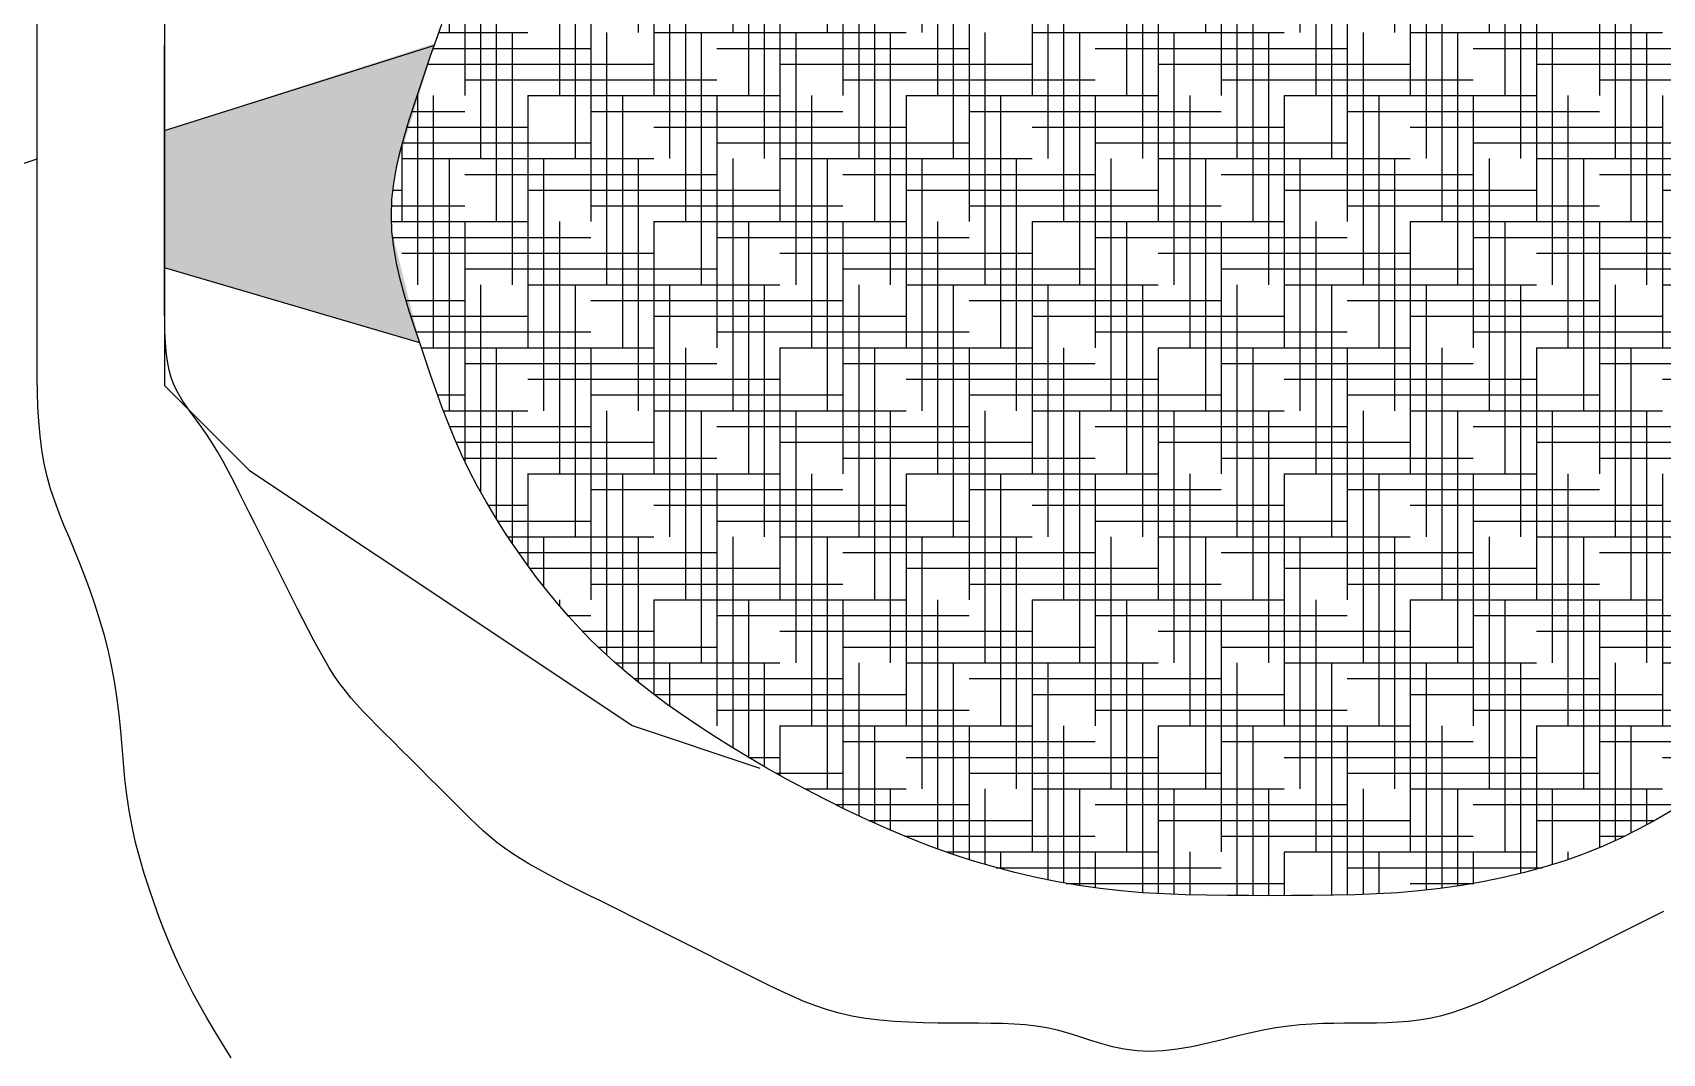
# Model space of a CAD drawing. Extents: x 149.99 to 151.61, y 225.23 to 227.19.
# Drawn here: x 150.63 to 151.276, y 225.694 to 226.099 of the extents above; entities that cross this region are included whole.
import ezdxf

# ---------------------------------------------------------------- set-up
doc = ezdxf.new("R2010")
doc.units = 0
doc.header["$MEASUREMENT"] = 0
doc.layers.get('0').update_dxf_attribs({"linetype": 'CONTINUOUS'})

msp = doc.modelspace()

# ---------------------------------------------------------------- linework, layer by layer
for p, q in [((150.86996, 226.19892), (150.86996, 226.09892)), ((150.90746, 226.19892), (150.90746, 226.09892)), ((150.94496, 226.19892), (150.94496, 226.09892)), ((150.98246, 226.19892), (150.98246, 226.09892)), ((151.09496, 226.19892), (151.09496, 226.09892)), ((151.13246, 226.19892), (151.13246, 226.09892)), ((151.16996, 226.19892), (151.16996, 226.09892)), ((151.20746, 226.19892), (151.20746, 226.09892)), ((150.83871, 226.17392), (150.83871, 226.07392)), ((150.87621, 226.17392), (150.87621, 226.07392)), ((150.91371, 226.17392), (150.91371, 226.07392)), ((150.95121, 226.17392), (150.95121, 226.07392)), ((150.98871, 226.17392), (150.98871, 226.07392)), ((151.02621, 226.17392), (151.02621, 226.07392)), ((151.06371, 226.17392), (151.06371, 226.07392)), ((151.10121, 226.17392), (151.10121, 226.07392)), ((151.13871, 226.17392), (151.13871, 226.07392)), ((151.17621, 226.17392), (151.17621, 226.07392)), ((151.21371, 226.17392), (151.21371, 226.07392)), ((151.25121, 226.17392), (151.25121, 226.07392)), ((150.84496, 226.14892), (150.84496, 226.04892)), ((150.88246, 226.14892), (150.88246, 226.04892)), ((150.91996, 226.14892), (150.91996, 226.04892)), ((150.95746, 226.14892), (150.95746, 226.04892)), ((150.99496, 226.14892), (150.99496, 226.04892)), ((151.03246, 226.14892), (151.03246, 226.04892)), ((151.06996, 226.14892), (151.06996, 226.04892)), ((151.10746, 226.14892), (151.10746, 226.04892)), ((151.14496, 226.14892), (151.14496, 226.04892)), ((151.18246, 226.14892), (151.18246, 226.04892)), ((151.21996, 226.14892), (151.21996, 226.04892)), ((151.25746, 226.14892), (151.25746, 226.04892)), ((150.80746, 226.13599), (150.80746, 226.04892)), ((150.80121, 226.12385), (150.80121, 226.07392)), ((150.81371, 226.12392), (150.81371, 226.02392)), ((150.85121, 226.12392), (150.85121, 226.02392)), ((150.88871, 226.12392), (150.88871, 226.02392)), ((150.92621, 226.12392), (150.92621, 226.02392)), ((150.96371, 226.12392), (150.96371, 226.02392)), ((151.00121, 226.12392), (151.00121, 226.02392)), ((151.03871, 226.12392), (151.03871, 226.02392)), ((151.07621, 226.12392), (151.07621, 226.02392)), ((151.11371, 226.12392), (151.11371, 226.02392)), ((151.15121, 226.12392), (151.15121, 226.02392)), ((151.18871, 226.12392), (151.18871, 226.02392)), ((151.22621, 226.12392), (151.22621, 226.02392)), ((151.26371, 226.12392), (151.26371, 226.02392)), ((150.68213, 226.11072), (150.68213, 225.95894)), ((150.79496, 226.1096), (150.79496, 226.09892)), ((150.63154, 226.09385), (150.63155, 226.09807)), ((150.63155, 226.09807), (150.63158, 226.10233)), ((150.78979, 226.09596), (150.7921, 226.10228)), ((150.79087, 226.09892), (150.82621, 226.09892)), ((150.81996, 226.09892), (150.81996, 225.99892)), ((150.85746, 226.09892), (150.85746, 225.99892)), ((150.87621, 226.09892), (150.97621, 226.09892)), ((150.89496, 226.09892), (150.89496, 225.99892)), ((150.93246, 226.09892), (150.93246, 225.99892)), ((150.96996, 226.09892), (150.96996, 225.99892)), ((151.00746, 226.09892), (151.00746, 225.99892)), ((151.02621, 226.09892), (151.12621, 226.09892)), ((151.04496, 226.09892), (151.04496, 225.99892)), ((151.08246, 226.09892), (151.08246, 225.99892)), ((151.11996, 226.09892), (151.11996, 225.99892)), ((151.15746, 226.09892), (151.15746, 225.99892)), ((151.17621, 226.09892), (151.27621, 226.09892)), ((151.19496, 226.09892), (151.19496, 225.99892)), ((151.23246, 226.09892), (151.23246, 225.99892)), ((151.26996, 226.09892), (151.26996, 225.99892)), ((150.63154, 226.08964), (150.63154, 226.09385)), ((150.68213, 226.06012), (150.78894, 226.09385)), ((150.68213, 226.08197), (150.68213, 226.09385)), ((150.78758, 226.08964), (150.78979, 226.09596)), ((150.78864, 226.09267), (150.85121, 226.09267)), ((150.90121, 226.09267), (151.00121, 226.09267)), ((151.05121, 226.09267), (151.15121, 226.09267)), ((151.20121, 226.09267), (151.30121, 226.09267)), ((150.63154, 226.08546), (150.63154, 226.08964)), ((150.63154, 226.08135), (150.63154, 226.08546)), ((150.78543, 226.08331), (150.78758, 226.08964)), ((150.78649, 226.08642), (150.87621, 226.08642)), ((150.92621, 226.08642), (151.02621, 226.08642)), ((151.07621, 226.08642), (151.17621, 226.08642)), ((151.22621, 226.08642), (151.32621, 226.08642)), ((150.63154, 226.07734), (150.63154, 226.08135)), ((150.68213, 226.0715), (150.68213, 226.08197)), ((150.78332, 226.07699), (150.78543, 226.08331)), ((150.80121, 226.08017), (150.90121, 226.08017)), ((150.95121, 226.08017), (151.05121, 226.08017)), ((151.10121, 226.08017), (151.20121, 226.08017)), ((151.25121, 226.08017), (151.35121, 226.08017)), ((150.63154, 226.07346), (150.63154, 226.07734)), ((150.63154, 226.06974), (150.63154, 226.07346)), ((150.68213, 226.06228), (150.68213, 226.0715)), ((150.78122, 226.07066), (150.78332, 226.07699)), ((150.78246, 226.07438), (150.78246, 225.99892)), ((150.78871, 226.07392), (150.78871, 225.97392)), ((150.82621, 226.07392), (150.82621, 225.97392)), ((150.82621, 226.07392), (150.92621, 226.07392)), ((150.86371, 226.07392), (150.86371, 225.97392)), ((150.90121, 226.07392), (150.90121, 225.97392)), ((150.93871, 226.07392), (150.93871, 225.97392)), ((150.97621, 226.07392), (150.97621, 225.97392)), ((150.97621, 226.07392), (151.07621, 226.07392)), ((151.01371, 226.07392), (151.01371, 225.97392)), ((151.05121, 226.07392), (151.05121, 225.97392)), ((151.08871, 226.07392), (151.08871, 225.97392)), ((151.12621, 226.07392), (151.12621, 225.97392)), ((151.12621, 226.07392), (151.22621, 226.07392)), ((151.16371, 226.07392), (151.16371, 225.97392)), ((151.20121, 226.07392), (151.20121, 225.97392)), ((151.23871, 226.07392), (151.23871, 225.97392)), ((151.27621, 226.07392), (151.27621, 225.97392)), ((150.63154, 226.06622), (150.63154, 226.06974)), ((150.63154, 226.06293), (150.63154, 226.06622)), ((150.77919, 226.06434), (150.78122, 226.07066)), ((150.78026, 226.06767), (150.80121, 226.06767)), ((150.85121, 226.06767), (150.95121, 226.06767)), ((151.00121, 226.06767), (151.10121, 226.06767)), ((151.15121, 226.06767), (151.25121, 226.06767)), ((150.63154, 226.05989), (150.63154, 226.06293)), ((150.63154, 226.05705), (150.63154, 226.05989)), ((150.68213, 226.05415), (150.68213, 226.06228)), ((150.68213, 226.00561), (150.68213, 226.06012)), ((150.77729, 226.05802), (150.77919, 226.06434)), ((150.77832, 226.06142), (150.82621, 226.06142)), ((150.87621, 226.06142), (150.97621, 226.06142)), ((151.02621, 226.06142), (151.12621, 226.06142)), ((151.17621, 226.06142), (151.27621, 226.06142)), ((150.63154, 226.05434), (150.63154, 226.05705)), ((150.63154, 226.05169), (150.63154, 226.05434)), ((150.68213, 226.04694), (150.68213, 226.05415)), ((150.77559, 226.05169), (150.77729, 226.05802)), ((150.77621, 226.05398), (150.77621, 226.02392)), ((150.77653, 226.05517), (150.85121, 226.05517)), ((150.90121, 226.05517), (151.00121, 226.05517)), ((151.05121, 226.05517), (151.15121, 226.05517)), ((151.20121, 226.05517), (151.30121, 226.05517)), ((150.62485, 226.04664), (150.63154, 226.04888)), ((150.63154, 226.04904), (150.63154, 226.05169)), ((150.63154, 226.04633), (150.63154, 226.04904)), ((150.63154, 226.04349), (150.63154, 226.04633)), ((150.68213, 226.04049), (150.68213, 226.04694)), ((150.77304, 226.03904), (150.77415, 226.04537)), ((150.77415, 226.04537), (150.77559, 226.05169)), ((150.77621, 226.04892), (150.87621, 226.04892)), ((150.79496, 226.04892), (150.79496, 225.94892)), ((150.83246, 226.04892), (150.83246, 225.94892)), ((150.86996, 226.04892), (150.86996, 225.94892)), ((150.90746, 226.04892), (150.90746, 225.94892)), ((150.92621, 226.04892), (151.02621, 226.04892)), ((150.94496, 226.04892), (150.94496, 225.94892)), ((150.98246, 226.04892), (150.98246, 225.94892)), ((151.01996, 226.04892), (151.01996, 225.94892)), ((151.05746, 226.04892), (151.05746, 225.94892)), ((151.07621, 226.04892), (151.17621, 226.04892)), ((151.09496, 226.04892), (151.09496, 225.94892)), ((151.13246, 226.04892), (151.13246, 225.94892)), ((151.16996, 226.04892), (151.16996, 225.94892)), ((151.20746, 226.04892), (151.20746, 225.94892)), ((151.22621, 226.04892), (151.32621, 226.04892)), ((151.24496, 226.04892), (151.24496, 225.94892)), ((150.63154, 226.04045), (150.63154, 226.04349)), ((150.63154, 226.03716), (150.63154, 226.04045)), ((150.68213, 226.03463), (150.68213, 226.04049)), ((150.77233, 226.03272), (150.77304, 226.03904)), ((150.80121, 226.04267), (150.90121, 226.04267)), ((150.95121, 226.04267), (151.05121, 226.04267)), ((151.10121, 226.04267), (151.20121, 226.04267)), ((151.25121, 226.04267), (151.35121, 226.04267)), ((150.63154, 226.03364), (150.63154, 226.03716)), ((150.63154, 226.02992), (150.63154, 226.03364)), ((150.68213, 226.0292), (150.68213, 226.03463)), ((150.77208, 226.02639), (150.77233, 226.03272)), ((150.77275, 226.03642), (150.77621, 226.03642)), ((150.82621, 226.03642), (150.92621, 226.03642)), ((150.97621, 226.03642), (151.07621, 226.03642)), ((151.12621, 226.03642), (151.22621, 226.03642)), ((151.27621, 226.03642), (151.37621, 226.03642)), ((150.63154, 226.02604), (150.63154, 226.02992)), ((150.63154, 226.02203), (150.63154, 226.02604)), ((150.68213, 226.02406), (150.68213, 226.0292)), ((150.77233, 226.02007), (150.77208, 226.02639)), ((150.77223, 226.03017), (150.80121, 226.03017)), ((150.85121, 226.03017), (150.95121, 226.03017)), ((151.00121, 226.03017), (151.10121, 226.03017)), ((151.15121, 226.03017), (151.25121, 226.03017)), ((150.63154, 226.01792), (150.63154, 226.02203)), ((150.68213, 226.01915), (150.68213, 226.02406)), ((150.77218, 226.02392), (150.82621, 226.02392)), ((150.77304, 226.01375), (150.77233, 226.02007)), ((150.80121, 226.02392), (150.80121, 225.92894)), ((150.83871, 226.02392), (150.83871, 225.92392)), ((150.87621, 226.02392), (150.87621, 225.92392)), ((150.87621, 226.02392), (150.97621, 226.02392)), ((150.91371, 226.02392), (150.91371, 225.92392)), ((150.95121, 226.02392), (150.95121, 225.92392)), ((150.98871, 226.02392), (150.98871, 225.92392)), ((151.02621, 226.02392), (151.02621, 225.92392)), ((151.02621, 226.02392), (151.12621, 226.02392)), ((151.06371, 226.02392), (151.06371, 225.92392)), ((151.10121, 226.02392), (151.10121, 225.92392)), ((151.13871, 226.02392), (151.13871, 225.92392)), ((151.17621, 226.02392), (151.17621, 225.92392)), ((151.17621, 226.02392), (151.27621, 226.02392)), ((151.21371, 226.02392), (151.21371, 225.92392)), ((151.25121, 226.02392), (151.25121, 225.92392)), ((150.63154, 226.01374), (150.63154, 226.01792)), ((150.63154, 226.00953), (150.63154, 226.01374)), ((150.68213, 226.01443), (150.68213, 226.01915)), ((150.68213, 226.00988), (150.68213, 226.01443)), ((150.7726, 226.01767), (150.85121, 226.01767)), ((150.77415, 226.00742), (150.77304, 226.01375)), ((150.90121, 226.01767), (151.00121, 226.01767)), ((151.05121, 226.01767), (151.15121, 226.01767)), ((151.20121, 226.01767), (151.30121, 226.01767)), ((150.63154, 226.00531), (150.63154, 226.00953)), ((150.68213, 226.00546), (150.68213, 226.00988)), ((150.77559, 226.0011), (150.77415, 226.00742)), ((150.77621, 226.01142), (150.87621, 226.01142)), ((150.92621, 226.01142), (151.02621, 226.01142)), ((151.07621, 226.01142), (151.17621, 226.01142)), ((151.22621, 226.01142), (151.32621, 226.01142)), ((150.63154, 226.00105), (150.63154, 226.00531)), ((150.63154, 225.99673), (150.63154, 226.00105)), ((150.78332, 225.9758), (150.68213, 226.00561)), ((150.68213, 226.00561), (150.68213, 226.00561)), ((150.68213, 226.00114), (150.68213, 226.00546)), ((150.68213, 225.99689), (150.68213, 226.00114)), ((150.77729, 225.99477), (150.77559, 226.0011)), ((150.80121, 226.00517), (150.90121, 226.00517)), ((150.95121, 226.00517), (151.05121, 226.00517)), ((151.10121, 226.00517), (151.20121, 226.00517)), ((151.25121, 226.00517), (151.35121, 226.00517)), ((150.63154, 225.99231), (150.63154, 225.99673)), ((150.68213, 225.99267), (150.68213, 225.99689)), ((150.77618, 225.99892), (150.77621, 225.99892)), ((150.77919, 225.98845), (150.77729, 225.99477)), ((150.80746, 225.99892), (150.80746, 225.9168)), ((150.82621, 225.99892), (150.92621, 225.99892)), ((150.84496, 225.99892), (150.84496, 225.89892)), ((150.88246, 225.99892), (150.88246, 225.89892)), ((150.91996, 225.99892), (150.91996, 225.89892)), ((150.95746, 225.99892), (150.95746, 225.89892)), ((150.97621, 225.99892), (151.07621, 225.99892)), ((150.99496, 225.99892), (150.99496, 225.89892)), ((151.03246, 225.99892), (151.03246, 225.89892)), ((151.06996, 225.99892), (151.06996, 225.89892)), ((151.10746, 225.99892), (151.10746, 225.89892)), ((151.12621, 225.99892), (151.22621, 225.99892)), ((151.14496, 225.99892), (151.14496, 225.89892)), ((151.18246, 225.99892), (151.18246, 225.89892)), ((151.21996, 225.99892), (151.21996, 225.89892)), ((151.25746, 225.99892), (151.25746, 225.89892)), ((151.27621, 225.99892), (151.37621, 225.99892)), ((150.63154, 225.98776), (150.63154, 225.99231)), ((150.63154, 225.98305), (150.63154, 225.98776)), ((150.68214, 225.98845), (150.68213, 225.99267)), ((150.68218, 225.98428), (150.68214, 225.98845)), ((150.77793, 225.99267), (150.80121, 225.99267)), ((150.78122, 225.98212), (150.77919, 225.98845)), ((150.85121, 225.99267), (150.95121, 225.99267)), ((151.00121, 225.99267), (151.10121, 225.99267)), ((151.15121, 225.99267), (151.25121, 225.99267)), ((150.63154, 225.97813), (150.63154, 225.98305)), ((150.68228, 225.98016), (150.68218, 225.98428)), ((150.77985, 225.98642), (150.82621, 225.98642)), ((150.78332, 225.9758), (150.78122, 225.98212)), ((150.87621, 225.98642), (150.97621, 225.98642)), ((151.02621, 225.98642), (151.12621, 225.98642)), ((151.17621, 225.98642), (151.27621, 225.98642)), ((150.63154, 225.97299), (150.63154, 225.97813)), ((150.68249, 225.97615), (150.68228, 225.98016)), ((150.68282, 225.97227), (150.68249, 225.97615)), ((150.78187, 225.98017), (150.85121, 225.98017)), ((150.78543, 225.96948), (150.78332, 225.9758)), ((150.90121, 225.98017), (151.00121, 225.98017)), ((151.05121, 225.98017), (151.15121, 225.98017)), ((151.20121, 225.98017), (151.30121, 225.98017)), ((150.63155, 225.9676), (150.63154, 225.97299)), ((150.68332, 225.96855), (150.68282, 225.97227)), ((150.68402, 225.96504), (150.68332, 225.96855)), ((150.78395, 225.97392), (150.87621, 225.97392)), ((150.78758, 225.96315), (150.78543, 225.96948)), ((150.81371, 225.97392), (150.81371, 225.90609)), ((150.85121, 225.97392), (150.85121, 225.87392)), ((150.88871, 225.97392), (150.88871, 225.87392)), ((150.92621, 225.97392), (150.92621, 225.87392)), ((150.92621, 225.97392), (151.02621, 225.97392)), ((150.96371, 225.97392), (150.96371, 225.87392)), ((151.00121, 225.97392), (151.00121, 225.87392)), ((151.03871, 225.97392), (151.03871, 225.87392)), ((151.07621, 225.97392), (151.07621, 225.87392)), ((151.07621, 225.97392), (151.17621, 225.97392)), ((151.11371, 225.97392), (151.11371, 225.87392)), ((151.15121, 225.97392), (151.15121, 225.87392)), ((151.18871, 225.97392), (151.18871, 225.87392)), ((151.22621, 225.97392), (151.22621, 225.87392)), ((151.22621, 225.97392), (151.32621, 225.97392)), ((151.26371, 225.97392), (151.26371, 225.87392)), ((150.63158, 225.96201), (150.63155, 225.9676)), ((150.63169, 225.95629), (150.63158, 225.96201)), ((150.68494, 225.96175), (150.68402, 225.96504)), ((150.68612, 225.95871), (150.68494, 225.96175)), ((150.78979, 225.95683), (150.78758, 225.96315)), ((150.80121, 225.96767), (150.90121, 225.96767)), ((150.82621, 225.96142), (150.92621, 225.96142)), ((150.95121, 225.96767), (151.05121, 225.96767)), ((150.97621, 225.96142), (151.07621, 225.96142)), ((151.10121, 225.96767), (151.20121, 225.96767)), ((151.12621, 225.96142), (151.22621, 225.96142)), ((151.25121, 225.96767), (151.35121, 225.96767)), ((151.27621, 225.96142), (151.37621, 225.96142)), ((150.63189, 225.9505), (150.63169, 225.95629)), ((150.68213, 225.95894), (150.71586, 225.92521)), ((150.68754, 225.95586), (150.68612, 225.95871)), ((150.68914, 225.95315), (150.68754, 225.95586)), ((150.7921, 225.9505), (150.78979, 225.95683)), ((150.7904, 225.95517), (150.80121, 225.95517)), ((150.85121, 225.95517), (150.95121, 225.95517)), ((151.00121, 225.95517), (151.10121, 225.95517)), ((151.15121, 225.95517), (151.25121, 225.95517)), ((150.63223, 225.94472), (150.63189, 225.9505)), ((150.69092, 225.9505), (150.68914, 225.95315)), ((150.69282, 225.94786), (150.69092, 225.9505)), ((150.79455, 225.94418), (150.7921, 225.9505)), ((150.79272, 225.94892), (150.82621, 225.94892)), ((150.81996, 225.94892), (150.81996, 225.89645)), ((150.85746, 225.94892), (150.85746, 225.85205)), ((150.87621, 225.94892), (150.97621, 225.94892)), ((150.89496, 225.94892), (150.89496, 225.84892)), ((150.93246, 225.94892), (150.93246, 225.84892)), ((150.96996, 225.94892), (150.96996, 225.84892)), ((151.00746, 225.94892), (151.00746, 225.84892)), ((151.02621, 225.94892), (151.12621, 225.94892)), ((151.04496, 225.94892), (151.04496, 225.84892)), ((151.08246, 225.94892), (151.08246, 225.84892)), ((151.11996, 225.94892), (151.11996, 225.84892)), ((151.15746, 225.94892), (151.15746, 225.84892)), ((151.17621, 225.94892), (151.27621, 225.94892)), ((151.19496, 225.94892), (151.19496, 225.84892)), ((151.23246, 225.94892), (151.23246, 225.84892)), ((151.26996, 225.94892), (151.26996, 225.84892)), ((150.63273, 225.939), (150.63223, 225.94472)), ((150.69483, 225.94515), (150.69282, 225.94786)), ((150.6969, 225.9423), (150.69483, 225.94515)), ((150.699, 225.93926), (150.6969, 225.9423)), ((150.79716, 225.93786), (150.79455, 225.94418)), ((150.79517, 225.94267), (150.85121, 225.94267)), ((150.90121, 225.94267), (151.00121, 225.94267)), ((151.05121, 225.94267), (151.15121, 225.94267)), ((151.20121, 225.94267), (151.30121, 225.94267)), ((150.63342, 225.93341), (150.63273, 225.939)), ((150.70111, 225.93597), (150.699, 225.93926)), ((150.70321, 225.93245), (150.70111, 225.93597)), ((150.79996, 225.93153), (150.79716, 225.93786)), ((150.79779, 225.93642), (150.87621, 225.93642)), ((150.92621, 225.93642), (151.02621, 225.93642)), ((151.07621, 225.93642), (151.17621, 225.93642)), ((151.22621, 225.93642), (151.32621, 225.93642)), ((150.63435, 225.92802), (150.63342, 225.93341)), ((150.70532, 225.92874), (150.70321, 225.93245)), ((150.803, 225.92521), (150.79996, 225.93153)), ((150.80121, 225.93017), (150.90121, 225.93017)), ((150.95121, 225.93017), (151.05121, 225.93017)), ((151.10121, 225.93017), (151.20121, 225.93017)), ((151.25121, 225.93017), (151.35121, 225.93017)), ((150.63553, 225.92287), (150.63435, 225.92802)), ((150.63694, 225.91792), (150.63553, 225.92287)), ((150.70743, 225.92486), (150.70532, 225.92874)), ((150.70954, 225.92084), (150.70743, 225.92486)), ((150.71586, 225.92521), (150.76646, 225.89148)), ((150.80628, 225.91889), (150.803, 225.92521)), ((150.82621, 225.92392), (150.82621, 225.88753)), ((150.82621, 225.92392), (150.92621, 225.92392)), ((150.86371, 225.92392), (150.86371, 225.84649)), ((150.90121, 225.92392), (150.90121, 225.82392)), ((150.93871, 225.92392), (150.93871, 225.82392)), ((150.97621, 225.92392), (150.97621, 225.82392)), ((150.97621, 225.92392), (151.07621, 225.92392)), ((151.01371, 225.92392), (151.01371, 225.82392)), ((151.05121, 225.92392), (151.05121, 225.82392)), ((151.08871, 225.92392), (151.08871, 225.82392)), ((151.12621, 225.92392), (151.12621, 225.82392)), ((151.12621, 225.92392), (151.22621, 225.92392)), ((151.16371, 225.92392), (151.16371, 225.82392)), ((151.20121, 225.92392), (151.20121, 225.82392)), ((151.23871, 225.92392), (151.23871, 225.82392)), ((151.27621, 225.92392), (151.27621, 225.82392)), ((150.63855, 225.9131), (150.63694, 225.91792)), ((150.71165, 225.91673), (150.70954, 225.92084)), ((150.71375, 225.91255), (150.71165, 225.91673)), ((150.8098, 225.9126), (150.80628, 225.91889)), ((150.85121, 225.91767), (150.95121, 225.91767)), ((151.00121, 225.91767), (151.10121, 225.91767)), ((151.15121, 225.91767), (151.25121, 225.91767)), ((150.64032, 225.90834), (150.63855, 225.9131)), ((150.71586, 225.90834), (150.71375, 225.91255)), ((150.81352, 225.90638), (150.8098, 225.9126)), ((150.81051, 225.91142), (150.82621, 225.91142)), ((150.87621, 225.91142), (150.97621, 225.91142)), ((151.02621, 225.91142), (151.12621, 225.91142)), ((151.17621, 225.91142), (151.27621, 225.91142)), ((150.64223, 225.90359), (150.64032, 225.90834)), ((150.64423, 225.89877), (150.64223, 225.90359)), ((150.71797, 225.90413), (150.71586, 225.90834)), ((150.72008, 225.89991), (150.71797, 225.90413)), ((150.8174, 225.90026), (150.81352, 225.90638)), ((150.81429, 225.90517), (150.85121, 225.90517)), ((150.90121, 225.90517), (151.00121, 225.90517)), ((151.05121, 225.90517), (151.15121, 225.90517)), ((151.20121, 225.90517), (151.30121, 225.90517)), ((150.6463, 225.89382), (150.64423, 225.89877)), ((150.72219, 225.89569), (150.72008, 225.89991)), ((150.82141, 225.89427), (150.8174, 225.90026)), ((150.8183, 225.89892), (150.87621, 225.89892)), ((150.83246, 225.89892), (150.83246, 225.87929)), ((150.86996, 225.89892), (150.86996, 225.84129)), ((150.90746, 225.89892), (150.90746, 225.8152)), ((150.92621, 225.89892), (151.02621, 225.89892)), ((150.94496, 225.89892), (150.94496, 225.79892)), ((150.98246, 225.89892), (150.98246, 225.79892)), ((151.01996, 225.89892), (151.01996, 225.79892)), ((151.05746, 225.89892), (151.05746, 225.79892)), ((151.07621, 225.89892), (151.17621, 225.89892)), ((151.09496, 225.89892), (151.09496, 225.79892)), ((151.13246, 225.89892), (151.13246, 225.79892)), ((151.16996, 225.89892), (151.16996, 225.79892)), ((151.20746, 225.89892), (151.20746, 225.79892)), ((151.22621, 225.89892), (151.32621, 225.89892)), ((151.24496, 225.89892), (151.24496, 225.79892)), ((150.6484, 225.88867), (150.6463, 225.89382)), ((150.7243, 225.89148), (150.72219, 225.89569)), ((150.7264, 225.88726), (150.7243, 225.89148)), ((150.76646, 225.89148), (150.81705, 225.85775)), ((150.82553, 225.88845), (150.82141, 225.89427)), ((150.82255, 225.89267), (150.90121, 225.89267)), ((150.95121, 225.89267), (151.05121, 225.89267)), ((151.10121, 225.89267), (151.20121, 225.89267)), ((151.25121, 225.89267), (151.35121, 225.89267)), ((150.65051, 225.88327), (150.6484, 225.88867)), ((150.72851, 225.88305), (150.7264, 225.88726)), ((150.8297, 225.88282), (150.82553, 225.88845)), ((150.82703, 225.88642), (150.92621, 225.88642)), ((150.97621, 225.88642), (151.07621, 225.88642)), ((151.12621, 225.88642), (151.22621, 225.88642)), ((150.65258, 225.87764), (150.65051, 225.88327)), ((150.65458, 225.87182), (150.65258, 225.87764)), ((150.73062, 225.87883), (150.72851, 225.88305)), ((150.73273, 225.87461), (150.73062, 225.87883)), ((150.83391, 225.87742), (150.8297, 225.88282)), ((150.83814, 225.87228), (150.83391, 225.87742)), ((150.85121, 225.88017), (150.95121, 225.88017)), ((151.00121, 225.88017), (151.10121, 225.88017)), ((151.15121, 225.88017), (151.25121, 225.88017)), ((150.65649, 225.86583), (150.65458, 225.87182)), ((150.73484, 225.8704), (150.73273, 225.87461)), ((150.84239, 225.86737), (150.83814, 225.87228)), ((150.83871, 225.87392), (150.83871, 225.87162)), ((150.87621, 225.87392), (150.87621, 225.83641)), ((150.87621, 225.87392), (150.97621, 225.87392)), ((150.91371, 225.87392), (150.91371, 225.81143)), ((150.95121, 225.87392), (150.95121, 225.79119)), ((150.98871, 225.87392), (150.98871, 225.77515)), ((151.02621, 225.87392), (151.02621, 225.77392)), ((151.02621, 225.87392), (151.12621, 225.87392)), ((151.06371, 225.87392), (151.06371, 225.77392)), ((151.10121, 225.87392), (151.10121, 225.77392)), ((151.13871, 225.87392), (151.13871, 225.77392)), ((151.17621, 225.87392), (151.17621, 225.77392)), ((151.17621, 225.87392), (151.27621, 225.87392)), ((151.21371, 225.87392), (151.21371, 225.77392)), ((151.25121, 225.87392), (151.25121, 225.77563)), ((150.65826, 225.85971), (150.65649, 225.86583)), ((150.73694, 225.86622), (150.73484, 225.8704)), ((150.73905, 225.86211), (150.73694, 225.86622)), ((150.84213, 225.86767), (150.85121, 225.86767)), ((150.84671, 225.86265), (150.84239, 225.86737)), ((150.90121, 225.86767), (151.00121, 225.86767)), ((151.05121, 225.86767), (151.15121, 225.86767)), ((151.20121, 225.86767), (151.30121, 225.86767)), ((150.65987, 225.85349), (150.65826, 225.85971)), ((150.74116, 225.8581), (150.73905, 225.86211)), ((150.74327, 225.85422), (150.74116, 225.8581)), ((150.85113, 225.8581), (150.84671, 225.86265)), ((150.84791, 225.86142), (150.87621, 225.86142)), ((150.85568, 225.85368), (150.85113, 225.8581)), ((150.92621, 225.86142), (151.02621, 225.86142)), ((151.07621, 225.86142), (151.17621, 225.86142)), ((151.22621, 225.86142), (151.32621, 225.86142)), ((150.66128, 225.8472), (150.65987, 225.85349)), ((150.74538, 225.8505), (150.74327, 225.85422)), ((150.81705, 225.85775), (150.86764, 225.82402)), ((150.85415, 225.85517), (150.90121, 225.85517)), ((150.8604, 225.84936), (150.85568, 225.85368)), ((150.95121, 225.85517), (151.05121, 225.85517)), ((151.10121, 225.85517), (151.20121, 225.85517)), ((151.25121, 225.85517), (151.35121, 225.85517)), ((150.66246, 225.84088), (150.66128, 225.8472)), ((150.74748, 225.84698), (150.74538, 225.8505)), ((150.74959, 225.84369), (150.74748, 225.84698)), ((150.86531, 225.84511), (150.8604, 225.84936)), ((150.86091, 225.84892), (150.92621, 225.84892)), ((150.87045, 225.84088), (150.86531, 225.84511)), ((150.88246, 225.84892), (150.88246, 225.83179)), ((150.91996, 225.84892), (150.91996, 225.80779)), ((150.95746, 225.84892), (150.95746, 225.78822)), ((150.97621, 225.84892), (151.07621, 225.84892)), ((150.99496, 225.84892), (150.99496, 225.77293)), ((151.03246, 225.84892), (151.03246, 225.76279)), ((151.06996, 225.84892), (151.06996, 225.75775)), ((151.10746, 225.84892), (151.10746, 225.75659)), ((151.12621, 225.84892), (151.22621, 225.84892)), ((151.14496, 225.84892), (151.14496, 225.7567)), ((151.18246, 225.84892), (151.18246, 225.75875)), ((151.21996, 225.84892), (151.21996, 225.76534)), ((151.25746, 225.84892), (151.25746, 225.77839)), ((151.27621, 225.84892), (151.36867, 225.84892)), ((150.66339, 225.83456), (150.66246, 225.84088)), ((150.75171, 225.84065), (150.74959, 225.84369)), ((150.75385, 225.83781), (150.75171, 225.84065)), ((150.86828, 225.84267), (150.95121, 225.84267)), ((150.87586, 225.83667), (150.87045, 225.84088)), ((151.00121, 225.84267), (151.10121, 225.84267)), ((151.15121, 225.84267), (151.25121, 225.84267)), ((150.66413, 225.82824), (150.66339, 225.83456)), ((150.75606, 225.8351), (150.75385, 225.83781)), ((150.75838, 225.83245), (150.75606, 225.8351)), ((150.76082, 225.82981), (150.75838, 225.83245)), ((150.88152, 225.83245), (150.87586, 225.83667)), ((150.87621, 225.83642), (150.97621, 225.83642)), ((150.88745, 225.82824), (150.88152, 225.83245)), ((151.02621, 225.83642), (151.12621, 225.83642)), ((151.17621, 225.83642), (151.27621, 225.83642)), ((150.66473, 225.82191), (150.66413, 225.82824)), ((150.76343, 225.82709), (150.76082, 225.82981)), ((150.76623, 225.82425), (150.76343, 225.82709)), ((150.89364, 225.82402), (150.88745, 225.82824)), ((150.90121, 225.83017), (151.00121, 225.83017)), ((151.05121, 225.83017), (151.15121, 225.83017)), ((151.20121, 225.83017), (151.30121, 225.83017)), ((150.66527, 225.81559), (150.66473, 225.82191)), ((150.76927, 225.82121), (150.76623, 225.82425)), ((150.77255, 225.81793), (150.76927, 225.82121)), ((150.86764, 225.82402), (150.91824, 225.80716)), ((150.9001, 225.8198), (150.89364, 225.82402)), ((150.90682, 225.81559), (150.9001, 225.8198)), ((150.92621, 225.82392), (150.92621, 225.80426)), ((150.92621, 225.82392), (151.02621, 225.82392)), ((150.96371, 225.82392), (150.96371, 225.78535)), ((151.00121, 225.82392), (151.00121, 225.77088)), ((151.03871, 225.82392), (151.03871, 225.76159)), ((151.07621, 225.82392), (151.07621, 225.75738)), ((151.07621, 225.82392), (151.17621, 225.82392)), ((151.11371, 225.82392), (151.11371, 225.75657)), ((151.15121, 225.82392), (151.15121, 225.75684)), ((151.18871, 225.82392), (151.18871, 225.75946)), ((151.22621, 225.82392), (151.22621, 225.76701)), ((151.22621, 225.82392), (151.32621, 225.82392)), ((151.26371, 225.82392), (151.26371, 225.7814)), ((150.66581, 225.80926), (150.66527, 225.81559)), ((150.77603, 225.81445), (150.77255, 225.81793)), ((150.77964, 225.81083), (150.77603, 225.81445)), ((150.9138, 225.81137), (150.90682, 225.81559)), ((150.95121, 225.81767), (151.05121, 225.81767)), ((151.10121, 225.81767), (151.20121, 225.81767)), ((151.25121, 225.81767), (151.32189, 225.81767)), ((150.66641, 225.80294), (150.66581, 225.80926)), ((150.78332, 225.80716), (150.77964, 225.81083)), ((150.787, 225.80348), (150.78332, 225.80716)), ((150.91372, 225.81142), (150.92621, 225.81142)), ((150.92105, 225.80716), (150.9138, 225.81137)), ((150.92855, 225.80294), (150.92105, 225.80716)), ((150.97621, 225.81142), (151.07621, 225.81142)), ((151.12621, 225.81142), (151.22621, 225.81142)), ((151.27621, 225.81142), (151.31252, 225.81142)), ((150.66715, 225.79661), (150.66641, 225.80294)), ((150.79061, 225.79986), (150.787, 225.80348)), ((150.79409, 225.79638), (150.79061, 225.79986)), ((150.92459, 225.80517), (150.95121, 225.80517)), ((150.93629, 225.79877), (150.92855, 225.80294)), ((151.00121, 225.80517), (151.10121, 225.80517)), ((151.15121, 225.80517), (151.25121, 225.80517)), ((150.66808, 225.79029), (150.66715, 225.79661)), ((150.79737, 225.7931), (150.79409, 225.79638)), ((150.93601, 225.79892), (150.97621, 225.79892)), ((150.94422, 225.79465), (150.93629, 225.79877)), ((150.95232, 225.79064), (150.94422, 225.79465)), ((150.96996, 225.79892), (150.96996, 225.78259)), ((151.00746, 225.79892), (151.00746, 225.76899)), ((151.02621, 225.79892), (151.12621, 225.79892)), ((151.04496, 225.79892), (151.04496, 225.76052)), ((151.08246, 225.79892), (151.08246, 225.75709)), ((151.11996, 225.79892), (151.11996, 225.75656)), ((151.15746, 225.79892), (151.15746, 225.75704)), ((151.17621, 225.79892), (151.27621, 225.79892)), ((151.19496, 225.79892), (151.19496, 225.76034)), ((151.23246, 225.79892), (151.23246, 225.76885)), ((151.26996, 225.79892), (151.26996, 225.78466)), ((150.66926, 225.78397), (150.66808, 225.79029)), ((150.80042, 225.79007), (150.79737, 225.7931)), ((150.80326, 225.78726), (150.80042, 225.79007)), ((150.80597, 225.78465), (150.80326, 225.78726)), ((150.94823, 225.79267), (151.00121, 225.79267)), ((150.96055, 225.78676), (150.95232, 225.79064)), ((150.96887, 225.78304), (150.96055, 225.78676)), ((151.05121, 225.79267), (151.15121, 225.79267)), ((151.20121, 225.79267), (151.28377, 225.79267)), ((151.27381, 225.78676), (151.26699, 225.78304)), ((151.28047, 225.79064), (151.27381, 225.78676)), ((150.67067, 225.77769), (150.66926, 225.78397)), ((150.80862, 225.78221), (150.80597, 225.78465)), ((150.81126, 225.7799), (150.80862, 225.78221)), ((150.96132, 225.78642), (151.02621, 225.78642)), ((150.97727, 225.77953), (150.96887, 225.78304)), ((151.07621, 225.78642), (151.17621, 225.78642)), ((151.22621, 225.78642), (151.27318, 225.78642)), ((151.26699, 225.78304), (151.25997, 225.77953)), ((150.67228, 225.77147), (150.67067, 225.77769)), ((150.81398, 225.77769), (150.81126, 225.7799)), ((150.81682, 225.77554), (150.81398, 225.77769)), ((150.81986, 225.77343), (150.81682, 225.77554)), ((150.97574, 225.78017), (151.05121, 225.78017)), ((150.9857, 225.77624), (150.97727, 225.77953)), ((150.99413, 225.77321), (150.9857, 225.77624)), ((150.99215, 225.77392), (151.07621, 225.77392)), ((151.01371, 225.77392), (151.01371, 225.76722)), ((151.05121, 225.77392), (151.05121, 225.75965)), ((151.08871, 225.77392), (151.08871, 225.75687)), ((151.10121, 225.78017), (151.20121, 225.78017)), ((151.12621, 225.77392), (151.12621, 225.75657)), ((151.12621, 225.77392), (151.22621, 225.77392)), ((151.16371, 225.77392), (151.16371, 225.7573)), ((151.20121, 225.77392), (151.20121, 225.76137)), ((151.23871, 225.77392), (151.23871, 225.77088)), ((151.25272, 225.77624), (151.24521, 225.77321)), ((151.25121, 225.78017), (151.26125, 225.78017)), ((151.25997, 225.77953), (151.25272, 225.77624)), ((150.67405, 225.76535), (150.67228, 225.77147)), ((150.82315, 225.77132), (150.81986, 225.77343)), ((150.82667, 225.76921), (150.82315, 225.77132)), ((150.83038, 225.7671), (150.82667, 225.76921)), ((151.00256, 225.77044), (150.99413, 225.77321)), ((151.01099, 225.76794), (151.00256, 225.77044)), ((151.01942, 225.7657), (151.01099, 225.76794)), ((151.012, 225.76767), (151.10121, 225.76767)), ((151.15121, 225.76767), (151.22857, 225.76767)), ((151.22955, 225.76794), (151.22145, 225.7657)), ((151.23748, 225.77044), (151.22955, 225.76794)), ((151.24521, 225.77321), (151.23748, 225.77044)), ((150.67596, 225.75936), (150.67405, 225.76535)), ((150.83427, 225.76499), (150.83038, 225.7671)), ((150.83828, 225.76289), (150.83427, 225.76499)), ((150.84239, 225.76078), (150.83828, 225.76289)), ((151.02786, 225.76372), (151.01942, 225.7657)), ((151.03629, 225.76201), (151.02786, 225.76372)), ((151.04472, 225.76056), (151.03629, 225.76201)), ((151.03972, 225.76142), (151.12621, 225.76142)), ((151.17621, 225.76142), (151.20148, 225.76142)), ((151.20489, 225.76201), (151.1965, 225.76056)), ((151.21322, 225.76372), (151.20489, 225.76201)), ((151.22145, 225.7657), (151.21322, 225.76372)), ((150.67796, 225.75353), (150.67596, 225.75936)), ((150.84657, 225.75867), (150.84239, 225.76078)), ((150.85078, 225.75656), (150.84657, 225.75867)), ((150.855, 225.75445), (150.85078, 225.75656)), ((150.85921, 225.75235), (150.855, 225.75445)), ((151.05315, 225.75937), (151.04472, 225.76056)), ((151.06159, 225.75844), (151.05315, 225.75937)), ((151.07002, 225.75775), (151.06159, 225.75844)), ((151.07845, 225.75725), (151.07002, 225.75775)), ((151.08688, 225.75691), (151.07845, 225.75725)), ((151.09532, 225.75671), (151.08688, 225.75691)), ((151.10375, 225.75661), (151.09532, 225.75671)), ((151.11218, 225.75657), (151.10375, 225.75661)), ((151.12061, 225.75656), (151.11218, 225.75657)), ((151.12904, 225.75657), (151.12061, 225.75656)), ((151.13748, 225.75661), (151.12904, 225.75657)), ((151.14591, 225.75671), (151.13748, 225.75661)), ((151.15434, 225.75691), (151.14591, 225.75671)), ((151.16277, 225.75725), (151.15434, 225.75691)), ((151.17121, 225.75775), (151.16277, 225.75725)), ((151.17964, 225.75844), (151.17121, 225.75775)), ((151.18807, 225.75937), (151.17964, 225.75844)), ((151.1965, 225.76056), (151.18807, 225.75937)), ((150.68003, 225.7479), (150.67796, 225.75353)), ((150.86343, 225.75024), (150.85921, 225.75235)), ((150.86764, 225.74813), (150.86343, 225.75024)), ((150.87186, 225.74602), (150.86764, 225.74813)), ((151.27239, 225.74813), (151.26818, 225.74602)), ((151.27661, 225.75024), (151.27239, 225.74813)), ((150.68213, 225.74251), (150.68003, 225.7479)), ((150.68425, 225.73736), (150.68213, 225.74251)), ((150.87608, 225.74391), (150.87186, 225.74602)), ((150.88029, 225.7418), (150.87608, 225.74391)), ((150.88451, 225.7397), (150.88029, 225.7418)), ((151.25974, 225.7418), (151.25553, 225.7397)), ((151.26396, 225.74391), (151.25974, 225.7418)), ((151.26818, 225.74602), (151.26396, 225.74391)), ((150.68639, 225.73241), (150.68425, 225.73736)), ((150.88872, 225.73759), (150.88451, 225.7397)), ((150.89294, 225.73548), (150.88872, 225.73759)), ((150.89716, 225.73337), (150.89294, 225.73548)), ((151.2471, 225.73548), (151.24288, 225.73337)), ((151.25131, 225.73759), (151.2471, 225.73548)), ((151.25553, 225.7397), (151.25131, 225.73759)), ((150.68861, 225.72759), (150.68639, 225.73241)), ((150.90137, 225.73126), (150.89716, 225.73337)), ((150.90559, 225.72916), (150.90137, 225.73126)), ((150.90981, 225.72705), (150.90559, 225.72916)), ((151.23445, 225.72916), (151.23023, 225.72705)), ((151.23866, 225.73126), (151.23445, 225.72916)), ((151.24288, 225.73337), (151.23866, 225.73126)), ((150.69092, 225.72283), (150.68861, 225.72759)), ((150.69336, 225.71808), (150.69092, 225.72283)), ((150.91402, 225.72494), (150.90981, 225.72705)), ((150.91824, 225.72283), (150.91402, 225.72494)), ((150.92246, 225.72073), (150.91824, 225.72283)), ((151.2218, 225.72283), (151.21758, 225.72073)), ((151.22602, 225.72494), (151.2218, 225.72283)), ((151.23023, 225.72705), (151.22602, 225.72494)), ((150.69597, 225.71326), (150.69336, 225.71808)), ((150.92671, 225.71866), (150.92246, 225.72073)), ((150.93103, 225.71666), (150.92671, 225.71866)), ((150.93545, 225.71475), (150.93103, 225.71666)), ((151.20915, 225.71666), (151.20493, 225.71475)), ((151.21337, 225.71866), (151.20915, 225.71666)), ((151.21758, 225.72073), (151.21337, 225.71866)), ((150.69877, 225.70831), (150.69597, 225.71326)), ((150.94, 225.71298), (150.93545, 225.71475)), ((150.94472, 225.71137), (150.94, 225.71298)), ((150.94963, 225.70996), (150.94472, 225.71137)), ((150.95478, 225.70878), (150.94963, 225.70996)), ((151.19229, 225.70996), (151.18807, 225.70878)), ((151.1965, 225.71137), (151.19229, 225.70996)), ((151.20072, 225.71298), (151.1965, 225.71137)), ((151.20493, 225.71475), (151.20072, 225.71298)), ((150.70181, 225.70316), (150.69877, 225.70831)), ((150.70509, 225.69777), (150.70181, 225.70316)), ((150.96017, 225.70785), (150.95478, 225.70878)), ((150.96576, 225.70715), (150.96017, 225.70785)), ((150.97148, 225.70665), (150.96576, 225.70715)), ((150.97726, 225.70632), (150.97148, 225.70665)), ((150.98305, 225.70612), (150.97726, 225.70632)), ((150.98877, 225.70601), (150.98305, 225.70612)), ((150.99436, 225.70597), (150.98877, 225.70601)), ((150.99975, 225.70597), (150.99436, 225.70597)), ((151.00489, 225.70596), (150.99975, 225.70597)), ((151.00981, 225.70592), (151.00489, 225.70596)), ((151.01452, 225.70582), (151.00981, 225.70592)), ((151.01907, 225.70562), (151.01452, 225.70582)), ((151.02349, 225.70528), (151.01907, 225.70562)), ((151.02781, 225.70478), (151.02349, 225.70528)), ((151.03207, 225.70408), (151.02781, 225.70478)), ((151.03629, 225.70316), (151.03207, 225.70408)), ((151.04051, 225.70199), (151.03629, 225.70316)), ((151.1178, 225.70316), (151.11241, 225.70199)), ((151.12295, 225.70408), (151.1178, 225.70316)), ((151.12786, 225.70478), (151.12295, 225.70408)), ((151.13257, 225.70528), (151.12786, 225.70478)), ((151.13713, 225.70562), (151.13257, 225.70528)), ((151.14154, 225.70582), (151.13713, 225.70562)), ((151.14586, 225.70592), (151.14154, 225.70582)), ((151.15012, 225.70596), (151.14586, 225.70592)), ((151.15434, 225.70597), (151.15012, 225.70596)), ((151.15856, 225.70597), (151.15434, 225.70597)), ((151.16277, 225.70601), (151.15856, 225.70597)), ((151.16699, 225.70612), (151.16277, 225.70601)), ((151.17121, 225.70632), (151.16699, 225.70612)), ((151.17542, 225.70665), (151.17121, 225.70632)), ((151.17964, 225.70715), (151.17542, 225.70665)), ((151.18385, 225.70785), (151.17964, 225.70715)), ((151.18807, 225.70878), (151.18385, 225.70785)), ((150.70857, 225.69218), (150.70509, 225.69777)), ((151.04477, 225.70065), (151.04051, 225.70199)), ((151.04909, 225.69925), (151.04477, 225.70065)), ((151.05351, 225.69789), (151.04909, 225.69925)), ((151.05806, 225.69665), (151.05351, 225.69789)), ((151.06277, 225.69565), (151.05806, 225.69665)), ((151.08953, 225.69665), (151.08381, 225.69565)), ((151.09532, 225.69789), (151.08953, 225.69665)), ((151.1011, 225.69925), (151.09532, 225.69789)), ((151.10682, 225.70065), (151.1011, 225.69925)), ((151.11241, 225.70199), (151.10682, 225.70065)), ((151.06769, 225.69497), (151.06277, 225.69565)), ((151.07283, 225.69472), (151.06769, 225.69497)), ((151.07822, 225.69497), (151.07283, 225.69472)), ((151.08381, 225.69565), (151.07822, 225.69497))]:
    msp.add_line(p, q)
for points in [[(150.78933, 226.09463), (150.68213, 226.06012), (150.77413, 226.04523), (150.68213, 226.00561)], [(150.68213, 226.00561), (150.78332, 225.9758), (150.68213, 226.06012), (150.77233, 226.02007)], [(150.77413, 226.04523), (150.74445, 226.03245), (150.77281, 226.037)], [(150.77281, 226.037), (150.77281, 226.037), (150.77217, 226.02876), (150.74445, 226.03245)], [(150.77217, 226.02876), (150.74445, 226.03245), (150.77217, 226.02876), (150.77233, 226.02007)]]:
    msp.add_solid(points)

doc.saveas('drawing.dxf')
